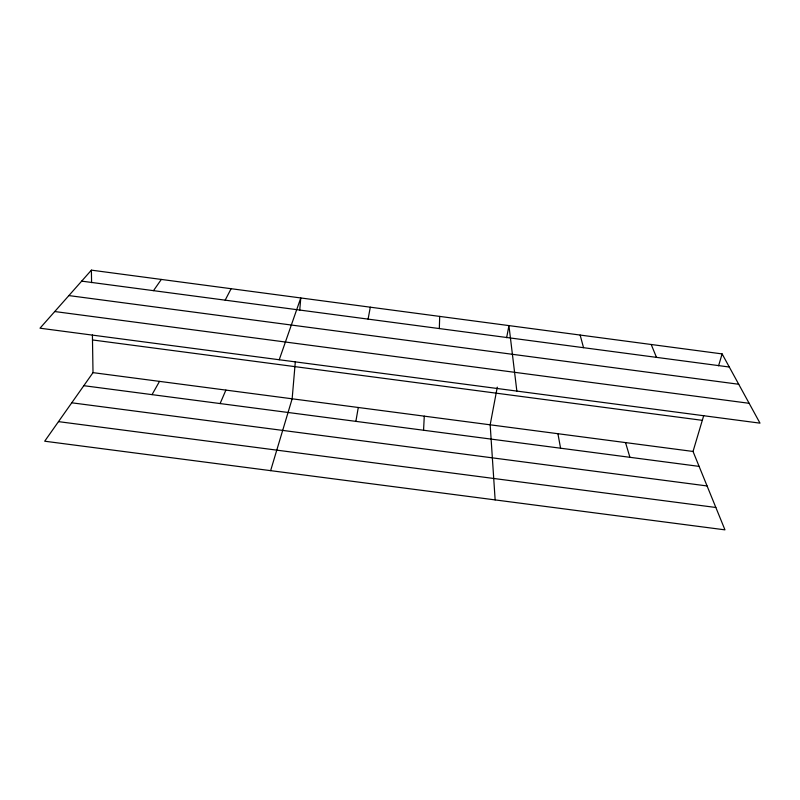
<?xml version="1.0" encoding="UTF-8"?>
<svg xmlns="http://www.w3.org/2000/svg" width="800" height="800" viewBox="0 0 800 800"><rect width="100%" height="100%" fill="white"/><g stroke="black" fill="none" stroke-linecap="round" stroke-linejoin="round"><path stroke-width="1.2" d="M439.33 328.57L439.69 316.4M423.56 430.24L424.28 416.16M295.32 361.73L292.15 398.8L270.63 470.65M299.73 310.24L300.78 297.96L279.23 359.75M355.87 421.37L358.28 407.49M368.09 319.12L370.3 307.19M497.29 387.14L490.17 424.81L495.14 499.91M506.65 337.69L508.94 325.6L516.85 391.08M92.41 334.97L93.01 372.64L44.69 441.21L724.96 529.85L693.03 451.46L703.72 415.6M718.57 365.79L722.12 353.91L91.39 270.15L40 328.2L760 423.15L722.12 353.91M220.1 403.56L225.89 390.1M225.17 300.16L231.12 288.71M152.03 394.63L159.51 381.38M153.49 290.66L161.33 279.44M83.82 385.69L699.11 466.38M71.76 402.8L707.08 485.95M58.49 421.63L715.85 507.48M81.67 281.13L729.29 367.02M68.88 295.58L738.72 384.26M54.75 311.54L749.14 403.3M92.49 339.95L702.31 420.33M93.01 372.64L693.03 451.46M651.2 344.49L656.49 357.37M625.54 442.59L629.91 457.31M580.14 335.06L583.54 347.69M557.92 433.71L560.58 448.22M91.39 270.15L91.59 282.64"/></g></svg>
